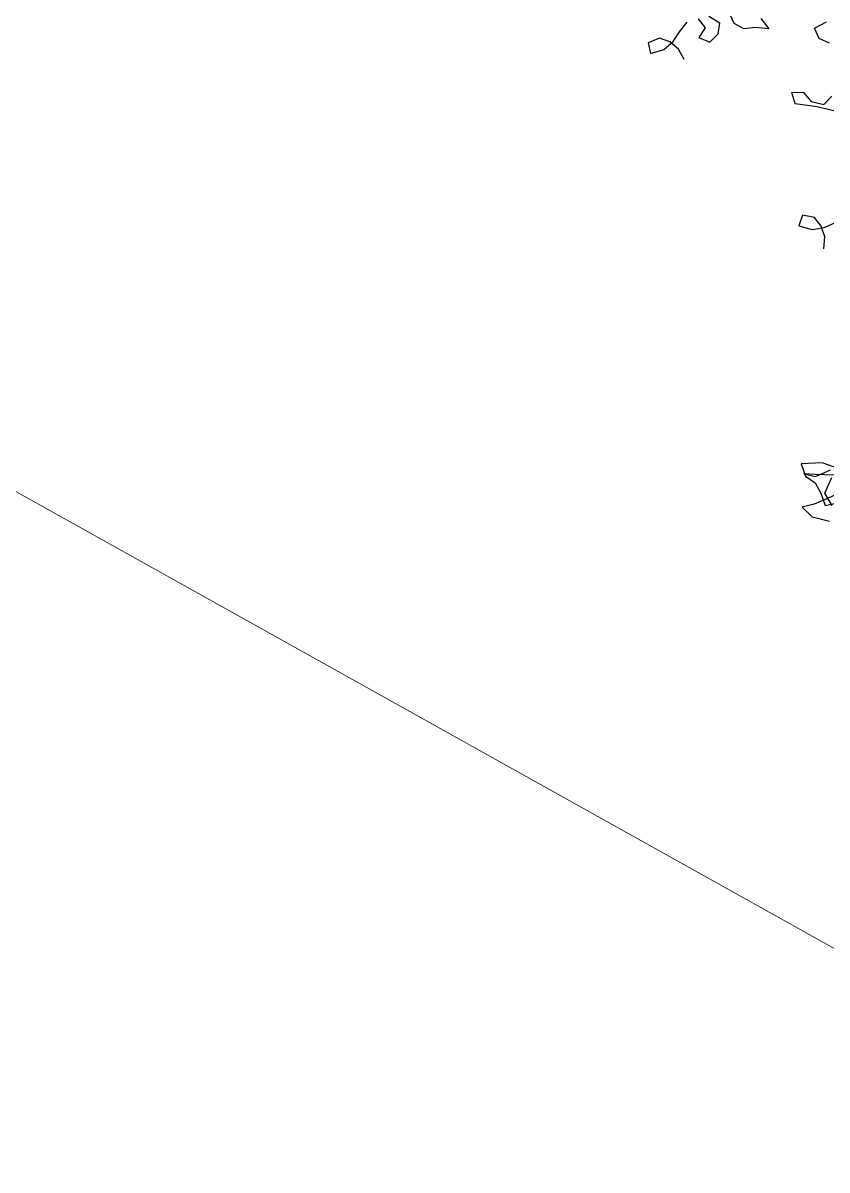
# Model space of a CAD drawing. Header units: inches. Extents: x 350994 to 353538, y 1581369 to 1583842.
# Drawn here: x 351600.589 to 351601.899, y 1583661.712 to 1583663.581 of the extents above; entities that cross this region are included whole.
import ezdxf

# ---------------------------------------------------------------- set-up
doc = ezdxf.new("R2010")
doc.units = ezdxf.units.IN
doc.header["$MEASUREMENT"] = 0
doc.linetypes.add('1', pattern=[0])
doc.layers.add('EP TF', color=5, linetype='Continuous')
doc.layers.add('TREE', color=81, linetype='1')
doc.styles.get("Standard").update_dxf_attribs({"font": 'arial.ttf'})
doc.linetypes.add('SILT_FENCE', pattern='A,0.5,-0.2,["EP",Standard,S=0.1,R=0,X=-0.1,Y=-0.05],-0.2', length=0.9)

# ---------------------------------------------------------------- blocks, each defined once
blk = doc.blocks.new('TREE_4')
at = {"color": 94}
for points in [[(-2214.1, 5617.1), (-2237.2, 5643.1), (-2266.1, 5657.6), (-2297.9, 5660.5), (-2326.8, 5640.3), (-2312.4, 5611.4), (-2277.7, 5631.6), (-2257.4, 5660.5), (-2245.8, 5692.3), (-2231.3, 5724.1)], [(-2202.4, 5741.4), (-2176.4, 5721.1), (-2188, 5689.3), (-2153.3, 5683.5), (-2135.9, 5712.4), (-2138.8, 5744.2), (-2173.5, 5755.8)], [(-2026, 5784.6), (-1997.1, 5761.4), (-2034.7, 5755.7), (-2066.5, 5744.1), (-2098.3, 5752.8), (-2118.5, 5778.9)], [(-1701.2, 5574.2), (-1808.1, 5574.3), (-1871.7, 5568.5), (-1889.1, 5597.5), (-1857.3, 5606.1), (-1828.4, 5585.8), (-1790.8, 5585.8), (-1773.4, 5614.7)], [(-1816.6, 5762.2), (-1848.4, 5768), (-1868.6, 5794), (-1839.7, 5820)], [(-1693, 5180.2), (-1698.6, 5214.5), (-1715.4, 5242.2), (-1740.7, 5261.6), (-1775.9, 5260), (-1779.2, 5227.8), (-1739, 5226.4), (-1706.5, 5240), (-1679.7, 5260.7)], [(-1494.9, 4464.1), (-1523.8, 4493.1), (-1515.1, 4542.2)], [(-1497.7, 4571.1), (-1552.6, 4576.9), (-1610.5, 4559.6), (-1590.3, 4527.8), (-1558.5, 4516.2), (-1535.4, 4490.2), (-1515.2, 4458.4), (-1486.2, 4472.8)], [(-1483.3, 4504.6), (-1515.1, 4478.6), (-1547, 4455.5), (-1578.8, 4438.2), (-1544.1, 4417.9), (-1492.1, 4417.9)], [(-1509.3, 4550.9), (-1564.2, 4539.4), (-1596, 4533.6), (-1561.4, 4533.6), (-1523.7, 4562.5)]]:
    blk.add_lwpolyline(points, dxfattribs=at)

msp = doc.modelspace()

# ---------------------------------------------------------------- linework, layer by layer
at = {"layer": 'EP TF', "color": 252, "linetype": 'SILT_FENCE', "lineweight": 5, "ltscale": 6, "elevation": 90.1096}
msp.add_lwpolyline([(351516.056, 1583709.8906), (351544.3924, 1583694.5598), (351591.9639, 1583667.6244), (351758.8411, 1583574.4807)], dxfattribs=at)

# ---------------------------------------------------------------- block references
at = {"layer": 'TREE', "lineweight": 5, "xscale": 0.0005632341247466223, "yscale": 0.0005632341530343865, "zscale": 0.0005632341444477617, "rotation": 346.4411541233163}
msp.add_blockref('TREE_4', (351602.1367, 1583660.1533), dxfattribs=at)

doc.saveas('drawing.dxf')
